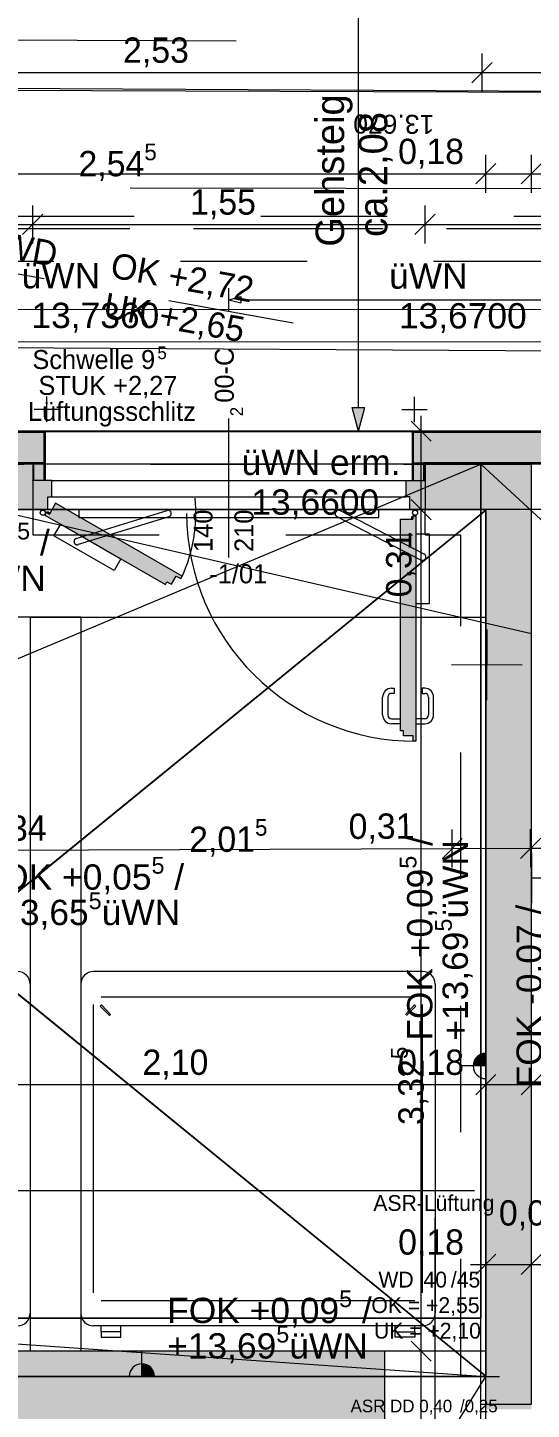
# Model space of a CAD drawing. Header units: metres. Extents: x -3.9 to 83, y -38 to 6.2.
# Drawn here: x 6.93 to 8.92, y -3.86 to 1.59 of the extents above; entities that cross this region are included whole.
import ezdxf

# ---------------------------------------------------------------- set-up
doc = ezdxf.new("R2010")
doc.units = ezdxf.units.M
doc.header["$MEASUREMENT"] = 0
for name, pattern in [('Achse', [0.004, 0.002, -0.001, 0, -0.001]), ('Fernmeldewesen VERM', [0.03, 0.02, -0.01]), ('Punkt 1_1', [0.075, 0.025, -0.05]), ('STROM VERM', [0.013, 0.008, -0.005]), ('Untersicht', [0.001, 0.0005, -0.0005]), ('Untersicht 1_1', [0.075, 0.025, -0.05]), ('Öffnungslinie Tür Fenster', [0.003, 0.002, -0.001])]:
    doc.linetypes.add(name, pattern=pattern)
for name, color, linetype in [('0._EG PP_2_000 Achsraster', 7, 'Continuous'), ('0._EG PP_2_110 Wand Aussen', 7, 'Continuous'), ('0._EG PP_2_120 Wand Innen tragend', 7, 'Continuous'), ('0._EG PP_2_165 Fassadengestaltung Bänder', 7, 'Continuous'), ('0._EG PP_2_210 Decke', 7, 'Continuous'), ('0._EG PP_2_220 Bodenaufbau', 7, 'Continuous'), ('0._EG PP_2_240 Unterdämmung', 7, 'Continuous'), ('0._EG PP_2_270 Deckendurchbruchsymbol', 7, 'Continuous'), ('0._EG PP_2_520 Fixeinbauten', 7, 'Continuous'), ('0._EG PP_2_910 Allgemein Lageplan Höhen', 7, 'Continuous'), ('0._EG PP_2_950 Polierplan Bemaßung', 7, 'Continuous'), ('0._EG PP_2_970 Brandschutz', 7, 'Continuous'), ('0._EG PP_2_Fernmeldewesen_Fernmeldekabel.verm', 7, 'Continuous'), ('0._EG PP_2_Gelände_Geländepunkt.verm', 7, 'Continuous'), ('0._EG PP_2_Kataster Grenzen_Grundstücksgrenze.verm', 7, 'Continuous'), ('0._EG PP_2_Neubau_840 Baulinien', 7, 'Continuous'), ('0._EG PP_2_Strom_Stromfreileitung.verm', 7, 'Continuous'), ('0._EG PP_2_Strom_Stromkabel.verm', 7, 'Continuous'), ('0._EG PP_2_ZUS_1_Punkte_Punkthöhe.verm', 7, 'Continuous')]:
    doc.layers.add(name, color=color, linetype=linetype)
doc.styles.add('ERSTELLTER_STIL_1', font='arial.ttf')
doc.styles.add('ERSTELLTER_STIL_2', font='')
doc.styles.add('ERSTELLTER_STIL_6', font='arial.ttf')
doc.styles.get('ERSTELLTER_STIL_2').set_extended_font_data('Eurostile')
doc.linetypes.add('Grenze Grundstück', pattern='A,0,[1,415_260415_PP_VA_1_3 0 EG1.Shx,S=0.00031746,R=0,X=0,Y=0],-0.04,0', length=0.04)

msp = doc.modelspace()

# ---------------------------------------------------------------- hatches: boundary and pattern name
at = {"layer": '0._EG PP_2_110 Wand Aussen', "linetype": 'Continuous', "lineweight": 13, "true_color": 0xff6400}
for points in [[(7, -0.005), (6.015, -0.005), (6.015, -0.125), (7, -0.125)], [(7, -0.195), (7.005, -0.195), (7.005, -0.005), (7, -0.005)], [(8.455, -0.195), (8.46, -0.195), (8.46, -0.005), (8.455, -0.005)], [(10.135, -0.005), (8.46, -0.005), (8.46, -0.125), (10.135, -0.125)], [(6.96, -0.195), (7, -0.195), (7, -0.125), (6.96, -0.125)], [(8.46, -0.195), (8.5, -0.195), (8.5, -0.125), (8.46, -0.125)], [(6.955, -0.3), (6.955, -0.31), (7.015, -0.31), (7.015, -0.26), (7.03, -0.26), (7.03, -0.195), (6.955, -0.195), (6.955, -0.205)], [(8.505, -0.3), (8.505, -0.205), (8.505, -0.195), (8.43, -0.195), (8.43, -0.26), (8.445, -0.26), (8.445, -0.31), (8.505, -0.31)], [(7.479, -0.6063), (7.4854, -0.5952), (7.5027, -0.6052), (7.5217, -0.5723), (7.5399, -0.5828), (7.5453, -0.5735), (7.0456, -0.285), (7.0208, -0.3279), (7.0087, -0.3209), (7.0027, -0.3313)], [(8.469, -1.225), (8.469, -0.334), (8.457, -0.334), (8.457, -0.348), (8.4075, -0.348), (8.4075, -1.184), (8.4203, -1.184), (8.4203, -1.204), (8.4583, -1.204), (8.4583, -1.225)]]:
    msp.add_hatch(color=30, dxfattribs=at).paths.add_polyline_path(points)
at = {"layer": '0._EG PP_2_110 Wand Aussen', "linetype": 'Continuous', "lineweight": 0, "true_color": 0x373737}
for points in [[(6.96, -0.125), (6.02, -0.125), (6.02, -0.13), (6.96, -0.13)], [(6.96, -0.13), (6.955, -0.13), (6.955, -0.195), (6.96, -0.195)], [(10.095, -0.125), (8.5, -0.125), (8.5, -0.13), (10.095, -0.13)], [(8.505, -0.13), (8.5, -0.13), (8.5, -0.195), (8.505, -0.195)]]:
    msp.add_hatch(color=250, dxfattribs=at).paths.add_polyline_path(points)
at = {"layer": '0._EG PP_2_110 Wand Aussen', "linetype": 'Continuous', "lineweight": 13, "true_color": 0x3f7f02}
for points in [[(6.2, -0.13), (6.2, -0.31), (6.955, -0.31), (6.955, -0.195), (6.955, -0.13)], [(8.505, -0.195), (8.505, -0.31), (8.745, -0.31), (8.745, -0.13), (8.505, -0.13)]]:
    msp.add_hatch(color=76, dxfattribs=at).paths.add_polyline_path(points)
at = {"layer": '0._EG PP_2_120 Wand Innen tragend', "linetype": 'Continuous', "lineweight": 13, "true_color": 0x3f7f02}
for points in [[(8.745, -0.31), (8.925, -0.31), (8.925, -0.13), (8.745, -0.13)], [(8.925, -3.865), (8.925, -0.31), (8.745, -0.31), (8.745, -3.865)], [(8.345, -3.735), (0.3237, -3.735), (0.3244, -3.915), (8.345, -3.915)]]:
    msp.add_hatch(color=76, dxfattribs=at).paths.add_polyline_path(points)
at = {"layer": '0._EG PP_2_120 Wand Innen tragend', "linetype": 'Continuous', "lineweight": 13, "true_color": 0xff6400}
msp.add_hatch(color=30, dxfattribs=at).paths.add_polyline_path([(0.3233, -3.635), (0.3237, -3.735), (8.345, -3.735), (8.345, -3.635)])
at = {"layer": '0._EG PP_2_950 Polierplan Bemaßung', "linetype": 'Continuous', "lineweight": 13, "true_color": 0x7e0000}
msp.add_hatch(color=16, dxfattribs=at).paths.add_polyline_path([(8.2416, 0), (8.2666, 0.0933), (8.2166, 0.0933)])
at = {"layer": '0._EG PP_2_950 Polierplan Bemaßung', "linetype": 'Continuous', "lineweight": 0, "true_color": 0x000000}
for points in [[(8.745, -2.5083), (8.745, -2.4583), (8.7259, -2.4621), (8.7096, -2.4729), (8.6988, -2.4891), (8.695, -2.5083)], [(7.3862, -3.735), (7.4362, -3.735), (7.4324, -3.7159), (7.4216, -3.6996), (7.4053, -3.6888), (7.3862, -3.685)]]:
    msp.add_hatch(color=18, dxfattribs=at).paths.add_polyline_path(points)

# ---------------------------------------------------------------- linework, layer by layer
at = {"layer": '0._EG PP_2_000 Achsraster', "color": 5, "linetype": 'Achse', "lineweight": 0, "ltscale": 1000}
for p, q in [((-1.5, 0), (21, 0)), ((-1.5, -3), (21, -3))]:
    msp.add_line(p, q, dxfattribs=at)
at = {"layer": '0._EG PP_2_110 Wand Aussen', "color": 7, "linetype": 'Continuous', "lineweight": 13, "ltscale": 1000}
for p, q in [((7.73, -0.4991), (7.73, 0.05)), ((7, -0.005), (6.015, -0.005)), ((7, -0.195), (7, -0.005)), ((7.005, -0.005), (7, -0.005)), ((7.005, -0.005), (7, -0.005)), ((7.005, 0), (7.005, -0.005)), ((7.005, -0.195), (7.005, -0.005)), ((8.455, 0), (8.455, -0.005)), ((10.135, -0.005), (8.46, -0.005)), ((6.96, -0.125), (6.02, -0.125)), ((6.96, -0.195), (6.96, -0.125)), ((7, -0.125), (6.96, -0.125)), ((7, -0.125), (6.96, -0.125)), ((7, -0.195), (7, -0.125)), ((8.46, -0.195), (8.46, -0.125)), ((8.46, -0.125), (8.5, -0.125)), ((8.46, -0.125), (8.5, -0.125)), ((10.095, -0.125), (8.5, -0.125)), ((8.5, -0.195), (8.5, -0.125)), ((7, -0.195), (6.96, -0.195)), ((7.005, -0.195), (7, -0.195)), ((8.46, -0.195), (8.5, -0.195)), ((8.453, -0.3395), (8.4545, -0.3355)), ((8.453, -0.344), (8.453, -0.3395)), ((8.4545, -0.348), (8.453, -0.344)), ((8.4545, -0.3355), (8.457, -0.3355)), ((8.457, -0.348), (8.4545, -0.348)), ((8.457, -0.3355), (8.457, -0.348)), ((8.3725, -1.016), (8.3825, -1.016)), ((8.3825, -1.036), (8.3725, -1.036)), ((8.3825, -1.016), (8.3825, -1.036)), ((8.504, -1.016), (8.494, -1.016)), ((8.494, -1.016), (8.494, -1.036)), ((8.494, -1.036), (8.504, -1.036)), ((8.3375, -1.121), (8.3375, -1.051)), ((8.3575, -1.051), (8.3575, -1.121)), ((8.519, -1.051), (8.519, -1.121)), ((8.539, -1.121), (8.539, -1.051)), ((8.3725, -1.136), (8.4075, -1.136)), ((8.504, -1.136), (8.469, -1.136)), ((8.4075, -1.156), (8.3725, -1.156)), ((8.469, -1.156), (8.504, -1.156))]:
    msp.add_line(p, q, dxfattribs=at)
at = {"layer": '0._EG PP_2_110 Wand Aussen', "color": 7, "linetype": 'Untersicht 1_1', "lineweight": 13, "ltscale": 1000}
for p, q in [((8.455, 0), (7.005, 0)), ((8.455, -0.195), (8.455, -0.005)), ((8.455, -0.005), (8.46, -0.005)), ((8.455, -0.005), (8.46, -0.005)), ((8.46, -0.195), (8.46, -0.005)), ((7.03, -0.195), (8.43, -0.195)), ((8.455, -0.195), (8.46, -0.195)), ((7.03, -0.26), (8.43, -0.26)), ((8.505, -0.31), (6.955, -0.31)), ((7.03, -0.31), (8.43, -0.31))]:
    msp.add_line(p, q, dxfattribs=at)
at = {"layer": '0._EG PP_2_110 Wand Aussen', "color": 7, "linetype": 'Continuous', "lineweight": 18, "ltscale": 1000}
for p, q in [((6.955, -0.13), (6.2, -0.13)), ((6.955, -0.13), (6.955, -0.195)), ((6.955, -0.13), (6.955, -0.195)), ((8.745, -0.13), (8.505, -0.13)), ((8.505, -0.13), (8.505, -0.195)), ((8.505, -0.13), (8.505, -0.195)), ((8.925, -0.13), (8.745, -0.13)), ((8.925, -0.13), (8.745, -0.13)), ((10.09, -0.13), (8.925, -0.13)), ((6.955, -0.195), (6.955, -0.31)), ((8.505, -0.195), (8.505, -0.31))]:
    msp.add_line(p, q, dxfattribs=at)
at = {"layer": '0._EG PP_2_110 Wand Aussen', "color": 7, "linetype": 'Öffnungslinie Tür Fenster', "lineweight": 13, "ltscale": 1000}
for p, q in [((7.0113, -0.3195), (7.01, -0.3216)), ((7.01, -0.3216), (7.0208, -0.3279)), ((7.0155, -0.3202), (7.0113, -0.3195)), ((7.0194, -0.3224), (7.0155, -0.3202)), ((7.0221, -0.3257), (7.0194, -0.3224)), ((7.0208, -0.3279), (7.0221, -0.3257))]:
    msp.add_line(p, q, dxfattribs=at)
at = {"layer": '0._EG PP_2_110 Wand Aussen', "color": 8, "linetype": 'Punkt 1_1', "lineweight": 13, "ltscale": 1000}
for p, q in [((7.1272, -0.4236), (7.4856, -0.3131)), ((8.3225, -0.31), (7.1375, -0.31)), ((7.1375, -0.31), (7.1375, -0.341)), ((8.5015, -0.4859), (8.1682, -0.3139)), ((8.3225, -0.341), (8.3225, -0.31)), ((7.039, -0.4134), (7.0655, -0.3675)), ((7.0655, -0.3675), (7.3037, -0.505)), ((7.4932, -0.3379), (7.1349, -0.4484)), ((7.1375, -0.341), (8.3225, -0.341)), ((8.1563, -0.3371), (8.4895, -0.5091)), ((7.2772, -0.5509), (7.039, -0.4134)), ((8.469, -0.4065), (8.469, -0.6815)), ((8.522, -0.4065), (8.469, -0.4065)), ((8.522, -0.6815), (8.522, -0.4065)), ((7.3037, -0.505), (7.2772, -0.5509)), ((8.469, -0.6815), (8.522, -0.6815))]:
    msp.add_line(p, q, dxfattribs=at)
at = {"layer": '0._EG PP_2_110 Wand Aussen', "color": 7, "linetype": 'Continuous', "lineweight": 13, "ltscale": 1000, "flags": 128}
for points in [[(7.005, 0), (5.895, 0)], [(10.14, 0), (8.455, 0)]]:
    msp.add_lwpolyline(points, dxfattribs=at)
for points in [[(6.955, -0.3), (6.955, -0.31), (7.015, -0.31), (7.015, -0.26), (7.03, -0.26), (7.03, -0.195), (6.955, -0.195), (6.955, -0.205)], [(8.505, -0.3), (8.505, -0.31), (8.445, -0.31), (8.445, -0.26), (8.43, -0.26), (8.43, -0.195), (8.505, -0.195), (8.505, -0.205)], [(8.469, -1.225), (8.4583, -1.225), (8.4583, -1.204), (8.4203, -1.204), (8.4203, -1.184), (8.4075, -1.184), (8.4075, -0.348), (8.457, -0.348), (8.457, -0.334), (8.469, -0.334)]]:
    msp.add_lwpolyline(points, close=True, dxfattribs=at)
at = {"layer": '0._EG PP_2_110 Wand Aussen', "color": 7, "linetype": 'Continuous', "lineweight": 18, "ltscale": 1000, "flags": 128}
for points in [[(6.2, -0.31), (6.955, -0.31)], [(8.505, -0.31), (8.745, -0.31)]]:
    msp.add_lwpolyline(points, dxfattribs=at)
at = {"layer": '0._EG PP_2_110 Wand Aussen', "color": 7, "linetype": 'Öffnungslinie Tür Fenster', "lineweight": 13, "ltscale": 1000, "flags": 128}
msp.add_lwpolyline([(7.479, -0.6063), (7.4854, -0.5952), (7.5027, -0.6052), (7.5217, -0.5723), (7.5399, -0.5828), (7.5453, -0.5735), (7.0456, -0.285), (7.0208, -0.3279), (7.0087, -0.3209), (7.0027, -0.3313)], close=True, dxfattribs=at)
at = {"layer": '0._EG PP_2_110 Wand Aussen', "color": 7, "linetype": 'Continuous', "lineweight": 13, "ltscale": 1000}
for centre in [(6.9945, -0.3225), (8.4655, -0.3225)]:
    msp.add_circle(centre, 0.01, dxfattribs=at)
at = {"layer": '0._EG PP_2_110 Wand Aussen', "color": 7, "linetype": 'Öffnungslinie Tür Fenster', "lineweight": 13, "ltscale": 1000}
msp.add_arc((6.9945, -0.3225), 0.6053, 335.4735, 5.4735, dxfattribs=at)
at = {"layer": '0._EG PP_2_110 Wand Aussen', "color": 8, "linetype": 'Punkt 1_1', "lineweight": 13, "ltscale": 1000}
for centre, start, end in [((7.4894, -0.3255), 287.1345, 107.1345), ((8.1623, -0.3255), 62.6989, 242.6989), ((7.1311, -0.436), 107.1345, 287.1345), ((8.4955, -0.4975), 242.6989, 62.6989)]:
    msp.add_arc(centre, 0.013, start, end, dxfattribs=at)
at = {"layer": '0._EG PP_2_110 Wand Aussen', "color": 7, "linetype": 'Continuous', "lineweight": 13, "ltscale": 1000}
for centre, radius, start, end in [((8.4655, -0.3225), 0.9025, 180.2222, 270.2222), ((8.3725, -1.051), 0.035, 90, 180), ((8.3725, -1.051), 0.015, 90, 180), ((8.504, -1.051), 0.035, 0, 90), ((8.504, -1.051), 0.015, 0, 90), ((8.3725, -1.121), 0.035, 180, 270), ((8.3725, -1.121), 0.015, 180, 270), ((8.504, -1.121), 0.035, 270, 0), ((8.504, -1.121), 0.015, 270, 0)]:
    msp.add_arc(centre, radius, start, end, dxfattribs=at)
for p in [(7, -0.005), (8.46, -0.005), (6.96, -0.125), (8.5, -0.125)]:
    msp.add_point(p, dxfattribs=at)
at = {"layer": '0._EG PP_2_110 Wand Aussen', "color": 7, "linetype": 'Continuous', "lineweight": 18, "ltscale": 1000}
for p in [(6.955, -0.195), (8.505, -0.195), (6.955, -0.31), (8.505, -0.31)]:
    msp.add_point(p, dxfattribs=at)
at = {"layer": '0._EG PP_2_120 Wand Innen tragend', "color": 7, "linetype": 'Continuous', "lineweight": 18, "ltscale": 1000}
msp.add_line((8.345, -3.735), (0.3237, -3.735), dxfattribs=at)
at = {"layer": '0._EG PP_2_120 Wand Innen tragend', "color": 7, "linetype": 'Continuous', "lineweight": 18, "ltscale": 1000, "flags": 128}
for points in [[(8.745, -0.31), (8.745, -3.735)], [(8.345, -3.735), (8.345, -3.915)]]:
    msp.add_lwpolyline(points, dxfattribs=at)
at = {"layer": '0._EG PP_2_120 Wand Innen tragend', "color": 7, "linetype": 'Continuous', "lineweight": 13, "ltscale": 1000, "flags": 128}
for points in [[(8.345, -3.635), (0.4233, -3.635)], [(8.345, -3.635), (8.345, -3.735)]]:
    msp.add_lwpolyline(points, dxfattribs=at)
at = {"layer": '0._EG PP_2_120 Wand Innen tragend', "color": 16, "linetype": 'Continuous', "lineweight": 13, "ltscale": 1000, "true_color": 0x7e0000, "flags": 128}
for points in [[(8.745, -3.635), (8.345, -3.635)], [(8.745, -3.735), (8.745, -3.635)], [(8.745, -3.915), (8.745, -3.735)]]:
    msp.add_lwpolyline(points, dxfattribs=at)
at = {"layer": '0._EG PP_2_165 Fassadengestaltung Bänder', "color": 7, "linetype": 'Untersicht', "lineweight": 13, "ltscale": 1000, "flags": 128}
msp.add_lwpolyline([(0, 0), (0, 0.0617), (3.72, 0.85), (5.89, 0.85), (13.09, 0.85), (15.21, 0.85), (18.985, 0.05), (18.985, 0), (18.935, 0), (18.935, 0.0074), (15.21, 0.8), (3.72, 0.8)], close=True, dxfattribs=at)
at = {"layer": '0._EG PP_2_210 Decke', "color": 8, "linetype": 'Untersicht', "lineweight": 13, "ltscale": 1000, "flags": 128}
msp.add_lwpolyline([(15.89, 0.07), (15.89, 0.5633), (15.2005, 0.71), (13.04, 0.71), (13.04, -0.13), (12.96, -0.13), (12.96, 0.67), (3.705, 0.67), (3.705, 0.07), (0, 0.07)], dxfattribs=at)
at = {"layer": '0._EG PP_2_210 Decke', "color": 7, "linetype": 'Continuous', "lineweight": 13, "ltscale": 1000, "true_color": 0xf4f4f4, "flags": 128}
msp.add_lwpolyline([(0.1437, -3.735), (5.425, -3.735), (5.425, -3.505), (8.725, -3.505), (8.725, -0.13), (6.02, -0.13), (6.02, -0.53), (0.1319, -0.53)], close=True, dxfattribs=at)
for points in [[(8.725, -0.13), (8.725, -3.505)], [(8.725, -3.845), (8.925, -3.845), (8.925, -0.13), (8.725, -0.13)], [(8.725, -3.505), (5.425, -3.505), (5.425, -3.735)], [(5.425, -3.735), (0.1437, -3.735), (0.1444, -3.915), (8.725, -3.915), (8.725, -3.845)]]:
    msp.add_lwpolyline(points, dxfattribs=at)
at = {"layer": '0._EG PP_2_210 Decke', "color": 7, "linetype": 'Continuous', "lineweight": 18, "ltscale": 1000, "flags": 128}
msp.add_lwpolyline([(8.725, -3.845), (8.725, -3.505)], dxfattribs=at)
at = {"layer": '0._EG PP_2_220 Bodenaufbau', "color": 7, "linetype": 'Continuous', "lineweight": 13, "ltscale": 1000, "true_color": 0xf4f4f4, "flags": 128}
msp.add_lwpolyline([(0.3237, -3.735), (8.745, -3.735), (8.745, -0.31), (6.2, -0.31), (6.2, -0.71), (0.3126, -0.71)], close=True, dxfattribs=at)
at = {"layer": '0._EG PP_2_220 Bodenaufbau', "color": 8, "linetype": 'Continuous', "lineweight": 0, "ltscale": 1000, "flags": 128}
for points in [[(6.2, -0.31), (8.745, -0.31)], [(8.745, -0.3116), (6.648, -2.0216)], [(6.6483, -2.0216), (8.745, -0.3118)], [(8.745, -0.3118), (6.6483, -2.0216)], [(8.745, -0.31), (8.745, -0.3118)], [(8.745, -0.3118), (8.745, -3.7332)], [(6.648, -2.0216), (8.745, -3.7334)], [(8.745, -3.7332), (6.6483, -2.0216)], [(6.6483, -2.0216), (8.7472, -3.735)], [(8.7472, -3.735), (4.5328, -3.735)]]:
    msp.add_lwpolyline(points, dxfattribs=at)
at = {"layer": '0._EG PP_2_240 Unterdämmung', "color": 30, "linetype": 'Untersicht', "lineweight": 13, "ltscale": 1000, "true_color": 0xff6400, "flags": 128}
for points in [[(5.89, 0.8), (5.89, -0.4), (6.02, -0.4), (6.02, -0.13), (11.09, -0.13)], [(11.09, 0.8), (5.89, 0.8)], [(6.955, -0.31), (6.2, -0.31), (6.2, -0.71), (0.3126, -0.71), (0.32, -2.7346)], [(8.505, -0.31), (6.955, -0.31)], [(6.955, -0.31), (6.955, -0.41)], [(8.505, -0.41), (8.645, -0.41), (8.645, -3.735), (8.745, -3.735), (8.745, -0.31), (8.505, -0.31)], [(8.505, -0.41), (8.505, -0.31)], [(0.32, -2.7346), (0.42, -2.7346), (0.413, -0.81), (6.3, -0.81), (6.3, -0.41), (6.955, -0.41)], [(6.955, -0.41), (8.505, -0.41)]]:
    msp.add_lwpolyline(points, dxfattribs=at)
msp.add_lwpolyline([(0.3126, -0.71), (0.3237, -3.735), (8.925, -3.735), (8.925, -3.865), (11.085, -3.865), (11.085, -6.045), (13.205, -6.045), (13.205, -3.11), (12.78, -3.11), (12.78, -0.31), (6.2, -0.31), (6.2, -0.71)], close=True, dxfattribs=at)
at = {"layer": '0._EG PP_2_520 Fixeinbauten', "color": 8, "linetype": 'Punkt 1_1', "lineweight": 13, "ltscale": 1000}
for p, q in [((7.145, -0.735), (5.345, -0.735)), ((6.945, -0.735), (8.745, -0.735)), ((6.945, -0.735), (6.945, -3.635)), ((7.145, -0.735), (7.145, -3.635)), ((8.745, -0.735), (8.745, -3.635))]:
    msp.add_line(p, q, dxfattribs=at)
at = {"layer": '0._EG PP_2_520 Fixeinbauten', "color": 253, "linetype": 'Continuous', "lineweight": 13, "ltscale": 1000, "true_color": 0x9f9f9f}
for p, q in [((8.495, -2.135), (7.195, -2.135)), ((6.945, -2.185), (6.945, -3.485)), ((7.145, -2.185), (7.145, -3.485)), ((7.225, -2.235), (8.465, -2.235)), ((8.545, -2.185), (8.545, -3.485)), ((7.195, -3.405), (7.195, -2.265)), ((7.2219, -2.2714), (7.2262, -2.2672)), ((7.2585, -2.3086), (7.2219, -2.2714)), ((7.2262, -2.2672), (7.2628, -2.3043)), ((8.4638, -2.2672), (8.4272, -2.3043)), ((8.4315, -2.3086), (8.4681, -2.2714)), ((8.4681, -2.2714), (8.4638, -2.2672)), ((8.495, -3.405), (8.495, -2.265)), ((7.2628, -2.3043), (7.2585, -2.3086)), ((7.225, -3.435), (8.465, -3.435)), ((8.495, -3.535), (7.195, -3.535)), ((7.225, -3.5591), (7.225, -3.535)), ((7.3032, -3.5591), (7.3032, -3.535)), ((8.3868, -3.5591), (8.3868, -3.535)), ((8.465, -3.5591), (8.465, -3.535)), ((7.3032, -3.5591), (7.225, -3.5591)), ((7.225, -3.5591), (7.225, -3.5791)), ((7.225, -3.5791), (7.3032, -3.5791)), ((7.3032, -3.5791), (7.3032, -3.5591)), ((8.3868, -3.5791), (8.3868, -3.5591)), ((8.3868, -3.5591), (8.465, -3.5591)), ((8.465, -3.5791), (8.3868, -3.5791)), ((8.465, -3.5591), (8.465, -3.5791))]:
    msp.add_line(p, q, dxfattribs=at)
for centre, start, end in [((6.895, -2.185), 0, 90), ((7.195, -2.185), 90, 180), ((8.495, -2.185), 360, 90), ((6.895, -3.485), 270, 360), ((7.195, -3.485), 180, 270), ((8.495, -3.485), 270, 0)]:
    msp.add_arc(centre, 0.05, start, end, dxfattribs=at)
at = {"layer": '0._EG PP_2_910 Allgemein Lageplan Höhen', "color": 7, "linetype": 'Continuous', "lineweight": 13, "ltscale": 1000}
for p, q in [((7.0113, 0.0374), (7.0113, 0.1374)), ((8.4629, 0.0358), (8.4629, 0.1358)), ((6.9613, 0.0874), (7.0613, 0.0874)), ((8.4129, 0.0858), (8.5129, 0.0858))]:
    msp.add_line(p, q, dxfattribs=at)
at = {"layer": '0._EG PP_2_910 Allgemein Lageplan Höhen', "color": 190, "linetype": 'Continuous', "lineweight": 0, "ltscale": 1000, "true_color": 0x9900ff}
for p, q in [((7.73, -0.05), (7.73, 0.05)), ((7.68, 0), (7.78, 0))]:
    msp.add_line(p, q, dxfattribs=at)
at = {"layer": '0._EG PP_2_950 Polierplan Bemaßung', "color": 16, "linetype": 'Continuous', "lineweight": 13, "ltscale": 1000, "true_color": 0x7e0000}
for p, q in [((8.2416, 0.0933), (8.2416, 1.9867)), ((8.2166, 0.0933), (8.2666, 0.0933)), ((8.2416, 0), (8.2166, 0.0933)), ((8.2416, 0), (8.2666, 0.0933))]:
    msp.add_line(p, q, dxfattribs=at)
at = {"layer": '0._EG PP_2_950 Polierplan Bemaßung', "color": 6, "linetype": 'Continuous', "lineweight": 13, "ltscale": 1000, "true_color": 0xfb02fe}
for p, q in [((8.73, 1.3419), (8.73, 1.4919)), ((8.77, 1.4569), (8.69, 1.3769)), ((6.2, 1.4169), (8.73, 1.4169)), ((8.73, 1.4169), (12.78, 1.4169)), ((8.4898, 0), (8.4898, 0.06)), ((8.5298, -0.04), (8.4498, 0.04)), ((8.5648, 0), (8.4148, 0)), ((8.4898, -0.31), (8.4898, 0)), ((8.4498, -0.27), (8.5298, -0.35)), ((8.5648, -0.31), (8.4148, -0.31)), ((8.4898, -3.635), (8.4898, -0.31)), ((8.6124, -1.7243), (8.6119, -1.5743)), ((8.9224, -1.7231), (8.9219, -1.5731)), ((8.652, -1.6091), (8.5723, -1.6894)), ((8.962, -1.608), (8.8823, -1.6883)), ((6.595, -1.6567), (8.6121, -1.6493)), ((8.6121, -1.6493), (8.9221, -1.6481)), ((8.9221, -1.6481), (11.0768, -1.6402)), ((8.4498, -3.595), (8.5298, -3.675)), ((8.5648, -3.635), (8.4148, -3.635)), ((8.4898, -4.015), (8.4898, -3.635))]:
    msp.add_line(p, q, dxfattribs=at)
at = {"layer": '0._EG PP_2_950 Polierplan Bemaßung', "color": 76, "linetype": 'Continuous', "lineweight": 13, "ltscale": 1000, "true_color": 0x3f7f02}
for p, q in [((8.745, 0.9419), (8.745, 1.0919)), ((8.925, 0.9419), (8.925, 1.0919)), ((8.785, 1.0569), (8.705, 0.9769)), ((8.965, 1.0569), (8.885, 0.9769)), ((6.2, 1.0169), (8.745, 1.0169)), ((8.745, 1.0169), (8.925, 1.0169)), ((8.925, 1.0169), (12.78, 1.0169)), ((6.955, 0.7419), (6.955, 0.8919)), ((8.505, 0.7419), (8.505, 0.8919)), ((6.995, 0.8569), (6.915, 0.7769)), ((8.545, 0.8569), (8.465, 0.7769)), ((6.2, 0.8169), (6.955, 0.8169)), ((6.955, 0.8169), (8.505, 0.8169)), ((8.505, 0.8169), (10.09, 0.8169)), ((0.1437, -3.735), (8.725, -0.13)), ((6.02, -0.13), (8.925, -0.8)), ((8.725, -0.13), (15.32, -6.225)), ((8.745, -2.657), (8.745, -2.507)), ((8.925, -2.657), (8.925, -2.507)), ((8.785, -2.542), (8.705, -2.622)), ((8.885, -2.622), (8.965, -2.542)), ((6.645, -2.582), (8.745, -2.582)), ((8.745, -2.582), (8.925, -2.582)), ((8.925, -2.582), (8.985, -2.582)), ((8.745, -3.3673), (8.745, -3.2173)), ((8.925, -3.3673), (8.925, -3.2173)), ((8.785, -3.2523), (8.705, -3.3323)), ((8.965, -3.2523), (8.885, -3.3323)), ((8.685, -3.2923), (8.745, -3.2923)), ((8.745, -3.2923), (8.925, -3.2923)), ((8.925, -3.2923), (8.975, -3.2923)), ((5.425, -3.505), (8.745, -3.735)), ((4.5843, -10.4377), (8.745, -3.735))]:
    msp.add_line(p, q, dxfattribs=at)
at = {"layer": '0._EG PP_2_950 Polierplan Bemaßung', "color": 30, "linetype": 'Untersicht', "lineweight": 13, "ltscale": 1000, "true_color": 0xff6400}
msp.add_line((7.9846, 0.4271), (5.89, 0.8), dxfattribs=at)
at = {"layer": '0._EG PP_2_950 Polierplan Bemaßung', "color": 7, "linetype": 'Continuous', "lineweight": 13, "ltscale": 1000}
for p, q in [((8.925, -1.665), (8.925, -1.865)), ((8.925, -1.765), (9.025, -1.765)), ((8.745, -2.6083), (8.745, -2.4083)), ((8.745, -2.5083), (8.645, -2.5083)), ((8.545, -3.915), (8.545, -3.1082)), ((7.3862, -3.735), (7.3862, -3.635)), ((7.2862, -3.735), (7.4862, -3.735))]:
    msp.add_line(p, q, dxfattribs=at)
for centre, start, end in [((8.745, -2.5083), 90, 270), ((7.3862, -3.735), 0, 180)]:
    msp.add_arc(centre, 0.05, start, end, dxfattribs=at)
at = {"layer": '0._EG PP_2_970 Brandschutz', "color": 16, "linetype": 'Continuous', "lineweight": 13, "ltscale": 1000, "true_color": 0x7e0000}
for p, q in [((7.73, 0.474), (7.73, 0.5646)), ((7.73, 0.5193), (7.7767, 0.5318)), ((7.73, 0.5193), (7.7767, 0.5068)), ((7.7767, 0.5318), (7.7767, 0.5068)), ((7.7767, 0.5193), (10.5683, 0.5193))]:
    msp.add_line(p, q, dxfattribs=at)
at = {"layer": '0._EG PP_2_Fernmeldewesen_Fernmeldekabel.verm', "color": 3, "linetype": 'Fernmeldewesen VERM', "lineweight": 0, "ltscale": 1000}
for p, q in [((22.8486, 0.4898), (-0.2913, 0.4754)), ((13.8176, 0.2868), (-0.0132, 0.3703))]:
    msp.add_line(p, q, dxfattribs=at)
at = {"layer": '0._EG PP_2_Gelände_Geländepunkt.verm', "color": 8, "linetype": 'Continuous', "lineweight": 0, "ltscale": 1000}
for p, q in [((8.7496, -0.7832), (8.7483, -1.0632)), ((8.6089, -0.9226), (8.8889, -0.9239))]:
    msp.add_line(p, q, dxfattribs=at)
at = {"layer": '0._EG PP_2_Kataster Grenzen_Grundstücksgrenze.verm', "color": 96, "linetype": 'Continuous', "lineweight": 13, "ltscale": 1000, "true_color": 0x007e00}
msp.add_line((0.1, 0), (18.8876, -0.0005), dxfattribs=at)
at = {"layer": '0._EG PP_2_Neubau_840 Baulinien', "color": 1, "linetype": 'Continuous', "lineweight": 25, "ltscale": 1000, "true_color": 0xfb0106, "flags": 128}
msp.add_lwpolyline([(-3.9335, 0.0223), (0, 0), (18.985, 0), (22.8486, -0.0032)], dxfattribs=at)
at = {"layer": '0._EG PP_2_Neubau_840 Baulinien', "color": 76, "linetype": 'Grenze Grundstück', "lineweight": 13, "ltscale": 1000, "true_color": 0x3f7f02, "flags": 128}
msp.add_lwpolyline([(0, -0.0002), (18.985, -0.0012), (18.958, -11.4452), (18.9035, -19.5703), (18.8486, -31.3281), (0.0665, -34.0269), (0.0564, -12.2031)], close=True, dxfattribs=at)
at = {"layer": '0._EG PP_2_Strom_Stromfreileitung.verm', "color": 8, "linetype": 'Continuous', "lineweight": 13, "ltscale": 1000}
msp.add_line((22.8486, 1.2735), (-3.9335, 1.4075), dxfattribs=at)
at = {"layer": '0._EG PP_2_Strom_Stromkabel.verm', "color": 1, "linetype": 'STROM VERM', "lineweight": 0, "ltscale": 1000}
for p, q in [((15.34, 0.9491), (-0.0472, 0.971)), ((9.188, 0.3517), (-1.8987, 0.3599))]:
    msp.add_line(p, q, dxfattribs=at)
at = {"layer": '0._EG PP_2_Strom_Stromkabel.verm', "color": 8, "linetype": 'STROM VERM', "lineweight": 0, "ltscale": 1000, "flags": 128}
msp.add_lwpolyline([(-0.0449, 1.3711), (-0.0412, 1.571), (19.0107, 1.5019), (19.007, 1.3019)], close=True, dxfattribs=at)

# ---------------------------------------------------------------- texts
at = {"layer": '0._EG PP_2_110 Wand Aussen', "color": 7, "linetype": 'Continuous', "lineweight": 13, "attachment_point": 9, "style": 'ERSTELLTER_STIL_2'}
for s, insert, char_height in [('\\A1;{\\pqr;\\pt0;\\fEurostile|b0|i0|c0|p0;\\W1.000000;5}', (7.4848, 0.2839), 0.05), ('\\A1;{\\pqr;\\pt0;\\fEurostile|b0|i0|c0|p0;\\W1.000000;Schwelle 9}', (7.4388, 0.2445), 0.075), ('\\A1;{\\pqr;\\pt0;\\fEurostile|b0|i0|c0|p0;\\W1.000000;STUK +2,27}', (7.5267, 0.1293), 0.075), ('\\A1;{\\pqr;\\pt0;\\fEurostile|b0|i0|c0|p0;\\W1.000000;Lüftungsschlitz}', (7.5996, 0.018), 0.075), ('\\A1;{\\pqr;\\pt0;\\fEurostile|b0|i0|c0|p0;\\W1.000000;-1/01}', (7.8815, -0.6022), 0.075)]:
    msp.add_mtext(s, dxfattribs=dict(at, insert=insert, char_height=char_height))
at = {"layer": '0._EG PP_2_110 Wand Aussen', "color": 7, "linetype": 'Continuous', "lineweight": 13, "attachment_point": 9, "rotation": 90, "style": 'ERSTELLTER_STIL_2'}
for s, insert, char_height in [('\\A1;{\\pqr;\\pt0;\\fEurostile|b0|i0|c0|p0;\\W1.000000;00-C}', (7.7505, 0.3297), 0.075), ('\\A1;{\\pqr;\\pt0;\\fEurostile|b0|i0|c0|p0;\\W1.000000;2}', (7.7856, 0.096), 0.05), ('\\A1;{\\pqr;\\pt0;\\fEurostile|b0|i0|c0|p0;\\W1.000000;140}', (7.6664, -0.31), 0.075), ('\\A1;{\\pqr;\\pt0;\\fEurostile|b0|i0|c0|p0;\\W1.000000;210}', (7.828, -0.31), 0.075)]:
    msp.add_mtext(s, dxfattribs=dict(at, insert=insert, char_height=char_height))
at = {"layer": '0._EG PP_2_270 Deckendurchbruchsymbol', "color": 1, "linetype": 'Continuous', "lineweight": 0, "insert": (8.5136, -3.8913), "char_height": 0.05, "attachment_point": 8, "style": 'ERSTELLTER_STIL_2'}
msp.add_mtext('\\A1;{\\pqc;\\pt0;\\fEurostile|b0|i0|c0|p0;\\W1.000000;ASR DD 0,40\\fEurostile|b0|i0|c0|p0;\\W1.000000;\\A1{\\H.66x;\\S^  ;}\\fEurostile|b0|i0|c0|p0;\\W1.000000; /0,25\\fEurostile|b0|i0|c0|p0;\\W1.000000;\\A1{\\H.66x;\\S^  ;}\\fEurostile|b0|i0|c0|p0;\\W1.000000;\\fEurostile|b0|i0|c0|p0;\\W1.000000;\\A1{\\H.66x;\\S^  ;}}', dxfattribs=at)
at = {"layer": '0._EG PP_2_910 Allgemein Lageplan Höhen', "color": 7, "linetype": 'Continuous', "lineweight": 13, "char_height": 0.1, "attachment_point": 1, "style": 'ERSTELLTER_STIL_1'}
for s, insert in [('\\A1;{\\pql;\\fArial|b0|i0|c0|p0;\\W1.000000;üWN}', (6.9113, 0.6645)), ('\\A1;{\\pql;\\fArial|b0|i0|c0|p0;\\W1.000000;üWN}', (8.3629, 0.663)), ('\\A1;{\\pql;\\fArial|b0|i0|c0|p0;\\W1.000000; 13,7360}', (6.9113, 0.5074)), ('\\A1;{\\pql;\\fArial|b0|i0|c0|p0;\\W1.000000; 13,6700}', (8.3629, 0.5058))]:
    msp.add_mtext(s, dxfattribs=dict(at, insert=insert))
at = {"layer": '0._EG PP_2_910 Allgemein Lageplan Höhen', "color": 190, "linetype": 'Continuous', "lineweight": 0, "true_color": 0x9900ff, "char_height": 0.1, "attachment_point": 1, "style": 'ERSTELLTER_STIL_1'}
for s, insert in [('\\A1;{\\pql;\\fArial|b0|i0|c0|p0;\\W1.000000;üWN erm.}', (7.78, -0.0729)), ('\\A1;{\\pql;\\fArial|b0|i0|c0|p0;\\W1.000000; 13,6600}', (7.78, -0.23))]:
    msp.add_mtext(s, dxfattribs=dict(at, insert=insert))
at = {"layer": '0._EG PP_2_950 Polierplan Bemaßung', "color": 6, "linetype": 'Continuous', "lineweight": 13, "true_color": 0xfb02fe, "insert": (7.3118, 1.4369), "char_height": 0.1, "width": 0.306373, "attachment_point": 7, "style": 'ERSTELLTER_STIL_2'}
msp.add_mtext('\\A1;{\\pql;\\fEurostile|b0|i0|c0|p0;\\W1.000000;2,53}', dxfattribs=at)
at = {"layer": '0._EG PP_2_950 Polierplan Bemaßung', "color": 14, "linetype": 'Continuous', "lineweight": 13, "true_color": 0xa80000, "char_height": 0.1125, "attachment_point": 7, "rotation": 90, "style": 'ERSTELLTER_STIL_2'}
for s, insert, width in [('\\A1;{\\pql;\\fEurostile|b0|i0|c0|p0;\\W1.000000;Gehsteig}', (8.2191, 0.7287), 0.622595), ('\\A1;{\\pql;\\fEurostile|b0|i0|c0|p0;\\W1.000000;ca.2,08}', (8.3766, 0.7674), 0.545225)]:
    msp.add_mtext(s, dxfattribs=dict(at, insert=insert, width=width))
at = {"layer": '0._EG PP_2_950 Polierplan Bemaßung', "color": 76, "linetype": 'Continuous', "lineweight": 13, "true_color": 0x3f7f02, "char_height": 0.1, "width": 0.306373, "attachment_point": 7, "style": 'ERSTELLTER_STIL_2'}
for s, insert in [('\\A1;{\\pql;\\fEurostile|b0|i0|c0|p0;\\W1.000000;0,18}', (8.3986, 1.0369)), ('\\A1;{\\pql;\\fEurostile|b0|i0|c0|p0;\\W1.000000;1,55}', (7.5768, 0.8369)), ('\\A1;{\\pql;\\fEurostile|b0|i0|c0|p0;\\W1.000000;2,10}', (7.3886, -2.562)), ('\\A1;{\\pql;\\fEurostile|b0|i0|c0|p0;\\W1.000000;0,18}', (8.3986, -2.562)), ('\\A1;{\\pql;\\fEurostile|b0|i0|c0|p0;\\W1.000000;0,05}', (8.7968, -3.1573)), ('\\A1;{\\pql;\\fEurostile|b0|i0|c0|p0;\\W1.000000;0,18}', (8.3986, -3.2723))]:
    msp.add_mtext(s, dxfattribs=dict(at, insert=insert))
at = {"layer": '0._EG PP_2_950 Polierplan Bemaßung', "color": 76, "linetype": 'Continuous', "lineweight": 13, "true_color": 0x3f7f02, "insert": (7.1358, 0.9779), "char_height": 0.1, "attachment_point": 7, "style": 'ERSTELLTER_STIL_2'}
msp.add_mtext('\\A1;{\\pql;\\fEurostile|b0|i0|c0|p0;\\W1.000000;2,54\\fEurostile|b0|i0|c0|p0;\\W1.000000;\\A1{\\H.66x;\\S5^  ;}}', dxfattribs=at)
at = {"layer": '0._EG PP_2_950 Polierplan Bemaßung', "color": 30, "linetype": 'Continuous', "lineweight": 13, "true_color": 0xff6400, "insert": (6.8123, 0.6263), "char_height": 0.1, "attachment_point": 4, "rotation": 349.9045, "style": 'ERSTELLTER_STIL_2'}
msp.add_mtext('\\A1;{\\pql;\\fEurostile|b0|i0|c0|p0;\\W1.000000;\\fEurostile|b0|i0|c0|p0;\\W1.000000;\\fEurostile|b0|i0|c0|p0;\\W1.000000;WD\\fEurostile|b0|i0|c0|p0;\\W1.000000;\\A1{\\H.66x;\\S^  ;}\\fEurostile|b0|i0|c0|p0;\\W1.000000;\\fEurostile|b0|i0|c0|p0;\\W1.000000;\\P\\pql;\\fEurostile|b0|i0|c0|p0;\\W1.000000;\\fEurostile|b0|i0|c0|p0;\\W1.000000;\\fEurostile|b0|i0|c0|p0;\\W1.000000;\\fEurostile|b0|i0|c0|p0;\\W1.000000;\\A1{\\H.66x;\\S^  ;}\\fEurostile|b0|i0|c0|p0;\\W1.000000;\\fEurostile|b0|i0|c0|p0;\\W1.000000;}', dxfattribs=at)
at = {"layer": '0._EG PP_2_950 Polierplan Bemaßung', "color": 30, "linetype": 'Continuous', "lineweight": 13, "true_color": 0xff6400, "insert": (7.2497, 0.5636), "char_height": 0.1, "attachment_point": 4, "rotation": 349.9045, "line_spacing_factor": 0.968161, "style": 'ERSTELLTER_STIL_2'}
msp.add_mtext('\\A1;{\\pql;\\fEurostile|b0|i0|c0|p0;\\W1.000000;OK \\fEurostile|b0|i0|c0|p0;\\W1.000000;+\\fEurostile|b0|i0|c0|p0;\\W1.000000;2,72\\fEurostile|b0|i0|c0|p0;\\W1.000000;\\A1{\\H.66x;\\S^  ;}\\fEurostile|b0|i0|c0|p0;\\W1.000000;\\fEurostile|b0|i0|c0|p0;\\W1.000000;\\P\\pql;\\fEurostile|b0|i0|c0|p0;\\W1.000000;UK \\fEurostile|b0|i0|c0|p0;\\W1.000000;+\\fEurostile|b0|i0|c0|p0;\\W1.000000;2,65\\fEurostile|b0|i0|c0|p0;\\W1.000000;\\A1{\\H.66x;\\S^  ;}\\fEurostile|b0|i0|c0|p0;\\W1.000000;\\fEurostile|b0|i0|c0|p0;\\W1.000000;}', dxfattribs=at)
at = {"layer": '0._EG PP_2_950 Polierplan Bemaßung', "color": 7, "linetype": 'Continuous', "lineweight": 13}
for s, insert, char_height, attachment_point, style in [('\\A1;{\\pql;\\fArial|b0|i0|c0|p0;\\W1.000000;FOK +0,09\\fArial|b0|i0|c0|p0;\\W1.000000;\\A1{\\H.66x;\\S5^  ;}\\fArial|b0|i0|c0|p0;\\W1.000000; /}', (6.214, -0.5203), 0.1, 7, 'ERSTELLTER_STIL_1'), ('\\A1;{\\pql;\\fArial|b0|i0|c0|p0;\\W1.000000;+13,69\\fArial|b0|i0|c0|p0;\\W1.000000;\\A1{\\H.66x;\\S5^  ;}\\fArial|b0|i0|c0|p0;\\W1.000000;üWN}', (6.214, -0.6603), 0.1, 7, 'ERSTELLTER_STIL_1'), ('\\A1;{\\pql;\\fArial|b0|i0|c0|p0;\\W1.000000;FOK +0,05\\fArial|b0|i0|c0|p0;\\W1.000000;\\A1{\\H.66x;\\S5^  ;}\\fArial|b0|i0|c0|p0;\\W1.000000; /}', (6.745, -1.8408), 0.1, 7, 'ERSTELLTER_STIL_1'), ('\\A1;{\\pql;\\fArial|b0|i0|c0|p0;\\W1.000000;+13,65\\fArial|b0|i0|c0|p0;\\W1.000000;\\A1{\\H.66x;\\S5^  ;}\\fArial|b0|i0|c0|p0;\\W1.000000;üWN}', (6.745, -1.9808), 0.1, 7, 'ERSTELLTER_STIL_1'), ('\\A1;{\\pql;\\pt0;\\fEurostile|b0|i0|c0|p0;\\W1.000000;ASR-Lüftung\\fEurostile|b0|i0|c0|p0;\\W1.000000;\\A1{\\H.66x;\\S^  ;}\\fEurostile|b0|i0|c0|p0;\\W1.000000;\\fEurostile|b0|i0|c0|p0;\\W1.000000;\\A1{\\H.66x;\\S^  ;}}', (8.3007, -3.0591), 0.0625, 4, 'ERSTELLTER_STIL_2'), ('\\A1;{\\pql;\\fArial|b0|i0|c0|p0;\\W1.000000;FOK +0,09\\fArial|b0|i0|c0|p0;\\W1.000000;\\A1{\\H.66x;\\S5^  ;}\\fArial|b0|i0|c0|p0;\\W1.000000; /}', (7.4862, -3.5533), 0.1, 7, 'ERSTELLTER_STIL_1'), ('\\A1;{\\pql;\\fArial|b0|i0|c0|p0;\\W1.000000;+13,69\\fArial|b0|i0|c0|p0;\\W1.000000;\\A1{\\H.66x;\\S5^  ;}\\fArial|b0|i0|c0|p0;\\W1.000000;üWN}', (7.4862, -3.6933), 0.1, 7, 'ERSTELLTER_STIL_1')]:
    msp.add_mtext(s, dxfattribs=dict(at, insert=insert, char_height=char_height, attachment_point=attachment_point, style=style))
at = {"layer": '0._EG PP_2_950 Polierplan Bemaßung', "color": 6, "linetype": 'Continuous', "lineweight": 13, "true_color": 0xfb02fe, "char_height": 0.1, "width": 0.306373, "attachment_point": 7, "style": 'ERSTELLTER_STIL_2'}
for s, insert, rotation in [('\\A1;{\\pql;\\fEurostile|b0|i0|c0|p0;\\W1.000000;0,31}', (8.4698, -0.6564), 90), ('\\A1;{\\pql;\\fEurostile|b0|i0|c0|p0;\\W1.000000;0,34}', (6.7497, -1.6377), 0.2101), ('\\A1;{\\pql;\\fEurostile|b0|i0|c0|p0;\\W1.000000;0,31}', (8.2033, -1.6298), 0.2101)]:
    msp.add_mtext(s, dxfattribs=dict(at, insert=insert, rotation=rotation))
at = {"layer": '0._EG PP_2_950 Polierplan Bemaßung', "color": 6, "linetype": 'Continuous', "lineweight": 13, "true_color": 0xfb02fe, "char_height": 0.1, "attachment_point": 7, "style": 'ERSTELLTER_STIL_2'}
for s, insert, rotation in [('\\A1;{\\pql;\\fEurostile|b0|i0|c0|p0;\\W1.000000;2,01\\fEurostile|b0|i0|c0|p0;\\W1.000000;\\A1{\\H.66x;\\S5^  ;}}', (7.5734, -1.692), 0.2101), ('\\A1;{\\pql;\\fEurostile|b0|i0|c0|p0;\\W1.000000;3,32\\fEurostile|b0|i0|c0|p0;\\W1.000000;\\A1{\\H.66x;\\S5^  ;}}', (8.5287, -2.7414), 90)]:
    msp.add_mtext(s, dxfattribs=dict(at, insert=insert, rotation=rotation))
at = {"layer": '0._EG PP_2_950 Polierplan Bemaßung', "color": 7, "linetype": 'Continuous', "lineweight": 13, "char_height": 0.1, "attachment_point": 7, "rotation": 90, "style": 'ERSTELLTER_STIL_1'}
for s, insert in [('\\A1;{\\pql;\\fArial|b0|i0|c0|p0;\\W1.000000;FOK +0,09\\fArial|b0|i0|c0|p0;\\W1.000000;\\A1{\\H.66x;\\S5^  ;}\\fArial|b0|i0|c0|p0;\\W1.000000; /}', (8.5633, -2.4083)), ('\\A1;{\\pql;\\fArial|b0|i0|c0|p0;\\W1.000000;+13,69\\fArial|b0|i0|c0|p0;\\W1.000000;\\A1{\\H.66x;\\S5^  ;}\\fArial|b0|i0|c0|p0;\\W1.000000;üWN}', (8.7033, -2.4083))]:
    msp.add_mtext(s, dxfattribs=dict(at, insert=insert))
at = {"layer": '0._EG PP_2_950 Polierplan Bemaßung', "color": 7, "linetype": 'Continuous', "lineweight": 13, "insert": (8.985, -2.593), "char_height": 0.1, "width": 0.708817, "attachment_point": 7, "rotation": 90, "style": 'ERSTELLTER_STIL_1'}
msp.add_mtext('\\A1;{\\pql;\\fArial|b0|i0|c0|p0;\\W1.000000;FOK -0,07 /}', dxfattribs=at)
at = {"layer": '0._EG PP_2_950 Polierplan Bemaßung', "color": 7, "linetype": 'Continuous', "lineweight": 13, "insert": (8.545, -3.4623), "char_height": 0.0625, "attachment_point": 5, "line_spacing_factor": 0.968384, "style": 'ERSTELLTER_STIL_2'}
msp.add_mtext('\\A1;{\\pqc;\\fEurostile|b0|i0|c0|p0;\\W1.000000;WD\\fEurostile|b0|i0|c0|p0;\\W1.000000;\\A1{\\H.66x;\\S^  ;}\\fEurostile|b0|i0|c0|p0;\\W1.000000; 40\\fEurostile|b0|i0|c0|p0;\\W1.000000;\\A1{\\H.66x;\\S^  ;}\\fEurostile|b0|i0|c0|p0;\\W1.000000;/45\\fEurostile|b0|i0|c0|p0;\\W1.000000;\\A1{\\H.66x;\\S^  ;}\\fEurostile|b0|i0|c0|p0;\\W1.000000;\\fEurostile|b0|i0|c0|p0;\\W1.000000;\\A1{\\H.66x;\\S^  ;}\\fEurostile|b0|i0|c0|p0;\\W1.000000;\\A1{\\H.66x;\\S^  ;}\\P\\pqc;\\fEurostile|b0|i0|c0|p0;\\W1.000000;OK = +2,55\\fEurostile|b0|i0|c0|p0;\\W1.000000;\\A1{\\H.66x;\\S^  ;}\\fEurostile|b0|i0|c0|p0;\\W1.000000;\\fEurostile|b0|i0|c0|p0;\\W1.000000;\\A1{\\H.66x;\\S^  ;}\\fEurostile|b0|i0|c0|p0;\\W1.000000;\\fEurostile|b0|i0|c0|p0;\\W1.000000;\\A1{\\H.66x;\\S^  ;}\\fEurostile|b0|i0|c0|p0;\\W1.000000;\\fEurostile|b0|i0|c0|p0;\\W1.000000;\\A1{\\H.66x;\\S^  ;}\\fEurostile|b0|i0|c0|p0;\\W1.000000;\\A1{\\H.66x;\\S^  ;}\\P\\pqc;\\fEurostile|b0|i0|c0|p0;\\W1.000000;UK = +2,10\\fEurostile|b0|i0|c0|p0;\\W1.000000;\\A1{\\H.66x;\\S^  ;}\\fEurostile|b0|i0|c0|p0;\\W1.000000;\\fEurostile|b0|i0|c0|p0;\\W1.000000;\\A1{\\H.66x;\\S^  ;}\\fEurostile|b0|i0|c0|p0;\\W1.000000;\\fEurostile|b0|i0|c0|p0;\\W1.000000;\\A1{\\H.66x;\\S^  ;}\\fEurostile|b0|i0|c0|p0;\\W1.000000;\\fEurostile|b0|i0|c0|p0;\\W1.000000;\\A1{\\H.66x;\\S^  ;}}', dxfattribs=at)
at = {"layer": '0._EG PP_2_ZUS_1_Punkte_Punkthöhe.verm', "color": 6, "linetype": 'Continuous', "lineweight": 0, "insert": (8.5418, 1.2505), "char_height": 0.075, "attachment_point": 7, "rotation": 179.7403, "style": 'ERSTELLTER_STIL_6'}
msp.add_mtext('\\A1;{\\pql;\\fHelvetica|b0|i0|c0|p0;\\W1.000000;13.670}', dxfattribs=at)

doc.saveas('drawing.dxf')
